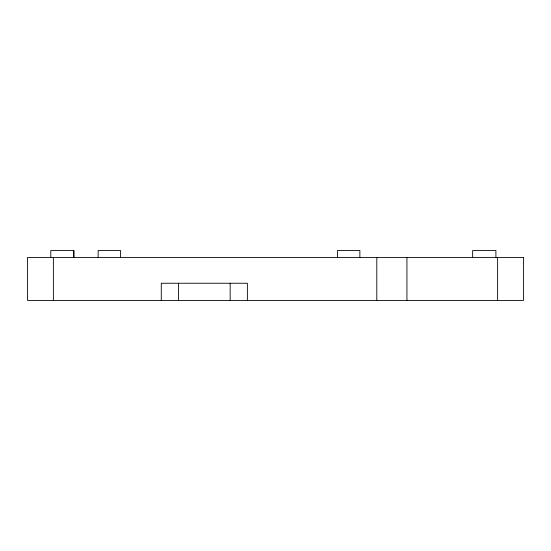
<?xml version="1.0" encoding="UTF-8"?>
<svg xmlns="http://www.w3.org/2000/svg" width="551" height="551" viewBox="0 0 551 551"><rect width="100%" height="100%" fill="white"/><g stroke="black" fill="none" stroke-linecap="round" stroke-linejoin="round"><path stroke-width="0.83" d="M497.622 257.42L497.622 300.467M495.9 257.42L495.9 250.533L472.655 250.533L472.655 257.42M406.934 257.42L406.934 300.467M376.801 257.42L376.801 300.467M359.872 257.42L359.872 250.533L337.488 250.533L337.488 257.42M247.378 300.467L247.378 283.248L161.285 283.248L161.285 300.467M230.16 283.248L230.16 300.467M178.503 283.248L178.503 300.467M120.531 257.42L120.531 250.533L98.147 250.533L98.147 257.42M74.041 257.42L74.041 250.533L50.795 250.533L50.795 257.42M73.614 250.533L73.614 257.42M53.378 257.42L53.378 300.467M523.45 257.42L27.55 257.42L27.55 300.467L523.45 300.467L523.45 257.42"/></g></svg>
